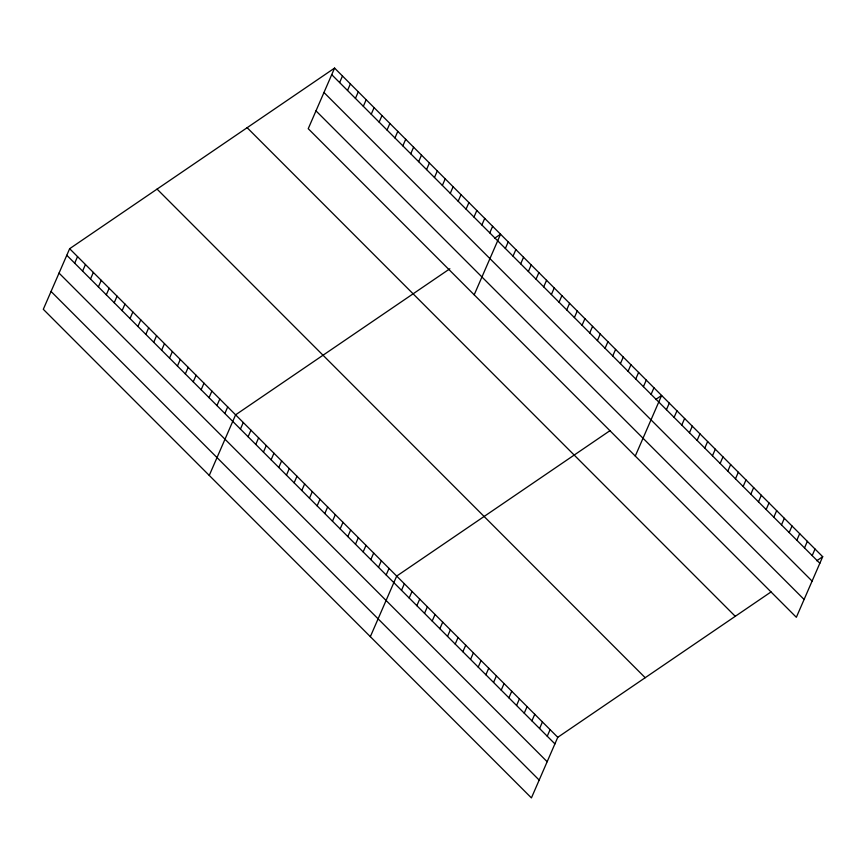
<?xml version="1.0" encoding="UTF-8"?>
<svg xmlns="http://www.w3.org/2000/svg" width="866" height="866" viewBox="0 0 866 866"><rect width="100%" height="100%" fill="white"/><g stroke="black" fill="none" stroke-linecap="round" stroke-linejoin="round"><path stroke-width="1.3" d="M334.579 68.089L308.231 128.688L796.352 617.296L822.7 556.708L334.579 68.089L69.648 248.704L43.3 309.292L531.421 797.911L557.769 737.312L771.043 591.922M74.692 263.177L77.55 256.607M82.595 271.09L85.453 264.52M90.497 278.993L93.355 272.433M98.399 286.906L101.257 280.346M106.312 294.819L109.159 288.259M114.215 302.732L117.062 296.161M122.117 310.645L124.964 304.074M130.019 318.547L132.866 311.987M137.921 326.46L140.768 319.9M145.824 334.373L148.681 327.813M153.726 342.286L156.584 335.716M161.628 350.2L164.486 343.629M169.53 358.102L172.388 351.542M177.433 366.015L180.29 359.455M185.335 373.928L188.193 367.368M193.237 381.841L196.095 375.27M201.139 389.754L203.997 383.183M339.624 82.562L342.481 76.002M209.042 397.656L211.899 391.096M347.526 90.475L350.384 83.915M216.944 405.569L219.802 399.01M355.428 98.388L358.286 91.828M224.857 413.483L227.704 406.923M363.33 106.302L366.188 99.731M209.258 475.423L235.606 414.825L449.865 268.763M371.233 114.215L374.09 107.644M240.423 429.071L243.281 422.511M379.135 122.117L381.993 115.557M248.098 436.745L250.956 430.185M387.037 130.03L389.895 123.47M255.762 444.431L258.62 437.86M394.939 137.943L397.797 131.383M263.437 452.106L266.295 445.546M402.842 145.856L405.699 139.285M271.112 459.781L273.959 453.221M410.755 153.769L413.602 147.198M278.776 467.467L281.634 460.896M418.657 161.671L421.504 155.111M286.451 475.142L289.298 468.582M426.559 169.584L429.406 163.024M294.115 482.817L296.973 476.257M434.461 177.498L437.308 170.938M301.79 490.502L304.648 483.932M442.364 185.411L445.221 178.84M309.465 498.177L312.312 491.607M450.266 193.324L453.124 186.753M317.129 505.852L319.987 499.292M458.168 201.226L461.026 194.666M324.804 513.538L327.651 506.967M466.07 209.139L468.928 202.579M332.468 521.213L335.326 514.642M473.973 217.052L476.83 210.492M340.143 528.888L343.001 522.328M481.875 224.965L484.733 218.394M347.818 536.563L350.665 530.003M489.777 232.878L492.635 226.307M355.482 544.249L358.34 537.678M474.189 294.819L500.537 234.221L494.573 238.28M363.157 551.923L366.004 545.364M505.354 248.466L508.212 241.895M370.821 559.598L373.679 553.038M513.018 256.141L515.876 249.581M378.496 567.284L381.354 560.713M520.693 263.816L523.551 257.256M386.171 574.959L389.018 568.399M528.368 271.502L531.215 264.931M370.345 636.662L396.693 576.074L609.956 430.683M536.032 279.177L538.89 272.617M401.51 590.32L404.357 583.749M543.707 286.852L546.565 280.292M409.174 597.995L412.032 591.424M551.371 294.537L554.229 287.967M416.849 605.67L419.707 599.11M559.046 302.212L561.904 295.642M424.524 613.355L427.371 606.785M566.721 309.887L569.568 303.327M432.188 621.03L435.046 614.459M574.385 317.573L577.243 311.002M439.863 628.705L442.71 622.145M582.06 325.248L584.918 318.677M447.527 636.38L450.385 629.82M589.724 332.923L592.582 326.363M455.202 644.066L458.06 637.495M597.399 340.598L600.257 334.038M462.866 651.741L465.724 645.181M605.074 348.284L607.921 341.713M470.541 659.416L473.399 652.856M612.738 355.958L615.596 349.399M478.216 667.101L481.063 660.531M620.413 363.633L623.271 357.073M485.88 674.776L488.738 668.206M628.077 371.319L630.935 364.748M493.555 682.451L496.413 675.891M635.752 378.994L638.61 372.434M501.219 690.137L504.077 683.566M643.427 386.669L646.274 380.109M508.894 697.812L511.752 691.241M651.091 394.355L653.949 387.784M516.569 705.487L519.416 698.927M635.276 456.057L661.613 395.459L655.659 399.529M524.233 713.173L527.091 706.602M666.43 409.705L669.288 403.145M531.908 720.848L534.766 714.277M674.105 417.39L676.963 410.82M539.572 728.523L542.43 721.963M681.78 425.065L684.627 418.495M547.247 736.197L550.105 729.637M689.444 432.74L692.302 426.18M697.119 440.415L699.966 433.855M704.783 448.101L707.641 441.53M712.458 455.776L715.316 449.216M720.133 463.451L722.98 456.891M727.797 471.136L730.655 464.566M735.472 478.811L738.319 472.251M743.136 486.486L745.994 479.926M750.811 494.172L753.669 487.601M758.486 501.847L761.333 495.276M766.15 509.522L769.008 502.962M773.825 517.208L776.672 510.637M781.489 524.883L784.347 518.312M789.164 532.558L792.022 525.998M796.839 540.232L799.686 533.673M804.503 547.918L807.361 541.347M812.178 555.593L815.025 549.033M816.735 560.767L822.7 556.708M331.721 74.66L819.842 563.268M323.971 92.489L812.092 581.097M315.982 110.859L804.103 599.467M247.146 127.692L735.277 616.311M157.071 189.102L645.202 677.71M69.648 248.704L557.769 737.312M66.79 255.264L554.922 743.883M59.04 273.093L547.16 761.712M51.051 291.463L539.182 780.082"/></g></svg>
